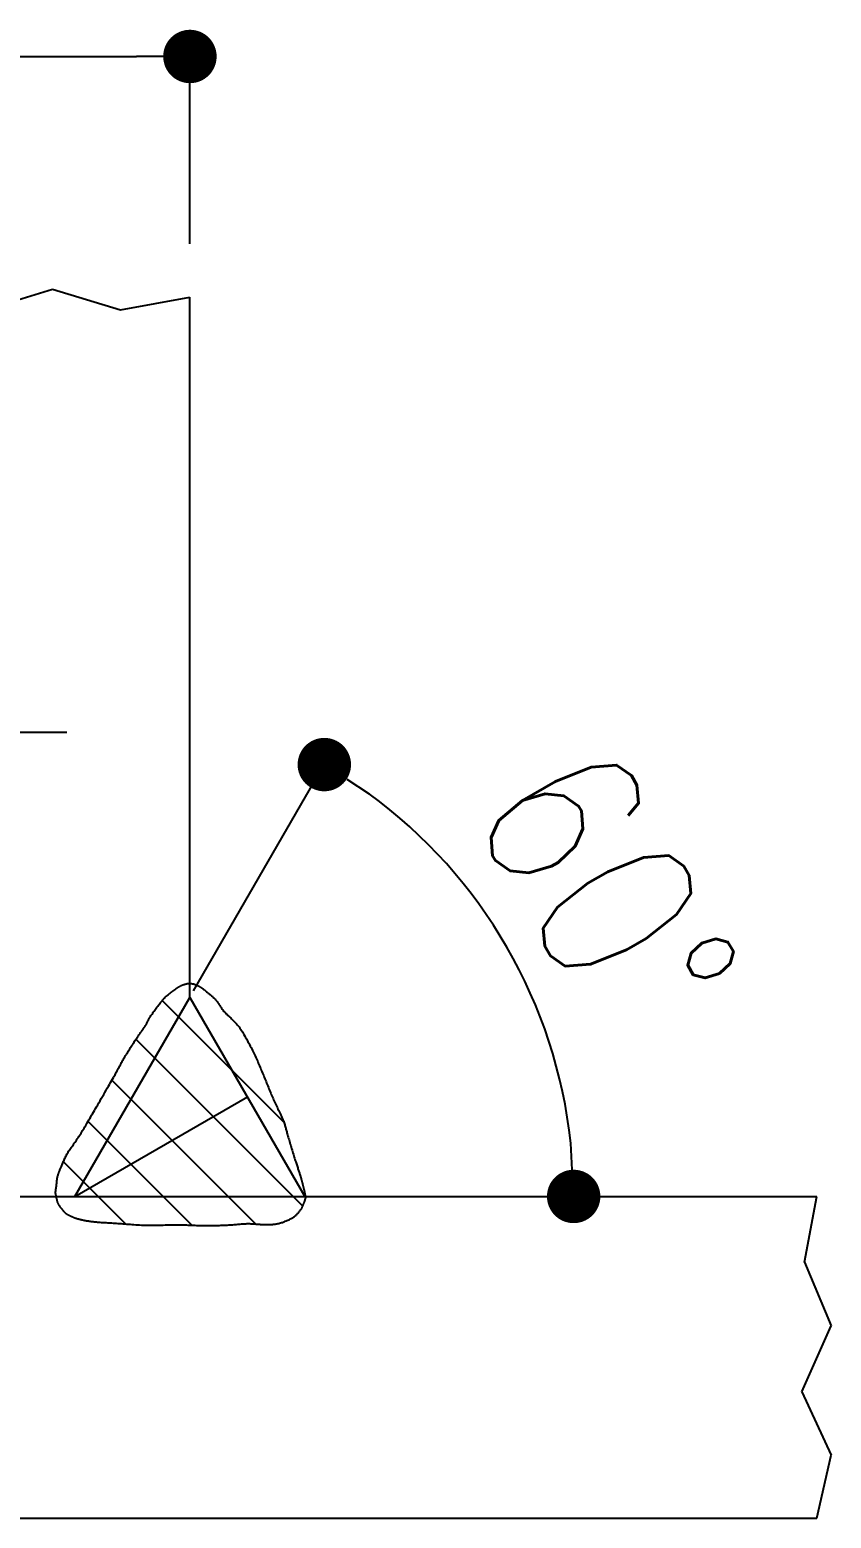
# Model space of a CAD drawing. Header units: millimetres. Extents: x 0 to 29624, y 0 to 14691.
# Drawn here: x 6422 to 6542, y 3283.2 to 3506.1 of the extents above; entities that cross this region are included whole.
import ezdxf

# ---------------------------------------------------------------- set-up
doc = ezdxf.new("R2010")
doc.units = ezdxf.units.MM
doc.header["$LTSCALE"] = 5
doc.layers.get('0').update_dxf_attribs({"color": 255})
doc.layers.add('寸法', color=4, linetype='Continuous')
doc.layers.add('金物', color=142, linetype='Continuous')
doc.styles.add('04setumei', font='simplex.shx', dxfattribs={"width": 0.7, "height": 2.5, "bigfont": 'extfont2.shx'})

# ---------------------------------------------------------------- blocks, each defined once
blk = doc.blocks.new('_Dot')
at = {"color": 0, "linetype": 'ByBlock', "lineweight": -2}
blk.add_line((-0.5, 0), (-1, 0), dxfattribs=at)
at = {"color": 0, "linetype": 'ByBlock', "const_width": 0.5}
blk.add_lwpolyline([(-0.25, 0, 1), (0.25, 0, 1)], format="xyb", close=True, dxfattribs=at)

msp = doc.modelspace()

# ---------------------------------------------------------------- linework, layer by layer
at = {"layer": '寸法'}
for p, q in [((6402.346, 3502.063), (6437.973, 3502.063)), ((6445.973, 3474.012), (6445.973, 3502.063)), ((6419.555, 3400.91), (6427.555, 3400.91)), ((6446.531, 3362.142), (6466.098, 3396.033)), ((6428.764, 3331.368), (6445.973, 3361.175)), ((6442.071, 3360.98), (6442.138, 3361.051)), ((6442.138, 3361.051), (6442.201, 3361.117)), ((6442.201, 3361.117), (6442.262, 3361.178)), ((6442.262, 3361.178), (6442.32, 3361.234)), ((6442.32, 3361.234), (6442.377, 3361.287)), ((6442.377, 3361.287), (6442.432, 3361.336)), ((6442.432, 3361.336), (6442.484, 3361.383)), ((6442.484, 3361.383), (6442.537, 3361.428)), ((6442.537, 3361.428), (6442.589, 3361.471)), ((6442.589, 3361.471), (6442.64, 3361.514)), ((6442.64, 3361.514), (6442.692, 3361.557)), ((6442.692, 3361.557), (6442.744, 3361.6)), ((6442.744, 3361.6), (6442.797, 3361.645)), ((6442.797, 3361.645), (6442.851, 3361.691)), ((6442.851, 3361.691), (6442.905, 3361.738)), ((6442.905, 3361.738), (6442.959, 3361.783)), ((6442.959, 3361.783), (6443.014, 3361.826)), ((6443.014, 3361.826), (6443.067, 3361.868)), ((6443.067, 3361.868), (6443.12, 3361.909)), ((6443.12, 3361.909), (6443.173, 3361.949)), ((6443.173, 3361.949), (6443.225, 3361.988)), ((6443.225, 3361.988), (6443.276, 3362.026)), ((6443.276, 3362.026), (6443.327, 3362.063)), ((6443.327, 3362.063), (6443.378, 3362.098)), ((6443.378, 3362.098), (6443.427, 3362.134)), ((6443.427, 3362.134), (6443.476, 3362.168)), ((6443.476, 3362.168), (6443.525, 3362.202)), ((6443.525, 3362.202), (6443.572, 3362.236)), ((6443.572, 3362.236), (6443.618, 3362.269)), ((6443.618, 3362.269), (6443.664, 3362.302)), ((6443.664, 3362.302), (6443.709, 3362.335)), ((6443.709, 3362.335), (6443.751, 3362.367)), ((6443.751, 3362.367), (6443.792, 3362.398)), ((6443.792, 3362.398), (6443.83, 3362.428)), ((6443.83, 3362.428), (6443.867, 3362.458)), ((6443.867, 3362.458), (6443.903, 3362.486)), ((6443.903, 3362.486), (6443.937, 3362.514)), ((6443.937, 3362.514), (6443.971, 3362.542)), ((6443.971, 3362.542), (6444.005, 3362.569)), ((6444.005, 3362.569), (6444.038, 3362.596)), ((6444.038, 3362.596), (6444.072, 3362.622)), ((6444.072, 3362.622), (6444.107, 3362.648)), ((6444.107, 3362.648), (6444.143, 3362.673)), ((6444.143, 3362.673), (6444.181, 3362.698)), ((6444.181, 3362.698), (6444.22, 3362.724)), ((6444.22, 3362.724), (6444.261, 3362.749)), ((6444.261, 3362.749), (6444.305, 3362.774)), ((6444.305, 3362.774), (6444.352, 3362.799)), ((6444.352, 3362.799), (6444.402, 3362.825)), ((6444.402, 3362.825), (6444.455, 3362.851)), ((6444.455, 3362.851), (6444.512, 3362.877)), ((6444.512, 3362.877), (6444.571, 3362.904)), ((6444.571, 3362.904), (6444.632, 3362.93)), ((6444.632, 3362.93), (6444.694, 3362.957)), ((6444.694, 3362.957), (6444.757, 3362.983)), ((6444.757, 3362.983), (6444.822, 3363.009)), ((6444.822, 3363.009), (6444.886, 3363.034)), ((6444.886, 3363.034), (6444.95, 3363.058)), ((6444.95, 3363.058), (6445.013, 3363.081)), ((6445.013, 3363.081), (6445.075, 3363.104)), ((6445.075, 3363.104), (6445.136, 3363.125)), ((6445.136, 3363.125), (6445.194, 3363.144)), ((6445.194, 3363.144), (6445.25, 3363.162)), ((6445.25, 3363.162), (6445.303, 3363.178)), ((6445.303, 3363.178), (6445.353, 3363.192)), ((6445.353, 3363.192), (6445.399, 3363.204)), ((6445.399, 3363.204), (6445.444, 3363.215)), ((6445.444, 3363.215), (6445.487, 3363.223)), ((6445.487, 3363.223), (6445.528, 3363.23)), ((6445.528, 3363.23), (6445.567, 3363.236)), ((6445.567, 3363.236), (6445.605, 3363.24)), ((6445.605, 3363.24), (6445.642, 3363.244)), ((6445.642, 3363.244), (6445.678, 3363.246)), ((6445.678, 3363.246), (6445.712, 3363.247)), ((6445.712, 3363.247), (6445.747, 3363.248)), ((6445.747, 3363.248), (6445.78, 3363.248)), ((6445.78, 3363.248), (6445.812, 3363.248)), ((6445.812, 3363.248), (6445.845, 3363.248)), ((6445.845, 3363.248), (6445.876, 3363.247)), ((6445.876, 3363.247), (6445.909, 3363.247)), ((6445.909, 3363.247), (6445.941, 3363.247)), ((6445.941, 3363.247), (6445.973, 3363.247)), ((6445.973, 3363.247), (6446.004, 3363.247)), ((6445.973, 3361.175), (6463.182, 3331.368)), ((6446.004, 3363.247), (6446.035, 3363.247)), ((6446.035, 3363.247), (6446.065, 3363.247)), ((6446.065, 3363.247), (6446.094, 3363.246)), ((6446.094, 3363.246), (6446.122, 3363.245)), ((6446.122, 3363.245), (6446.149, 3363.244)), ((6446.149, 3363.244), (6446.177, 3363.242)), ((6446.177, 3363.242), (6446.204, 3363.24)), ((6446.204, 3363.24), (6446.23, 3363.238)), ((6446.23, 3363.238), (6446.257, 3363.235)), ((6446.257, 3363.235), (6446.283, 3363.232)), ((6446.283, 3363.232), (6446.31, 3363.228)), ((6446.31, 3363.228), (6446.337, 3363.224)), ((6446.337, 3363.224), (6446.364, 3363.22)), ((6446.364, 3363.22), (6446.392, 3363.214)), ((6446.392, 3363.214), (6446.42, 3363.208)), ((6446.42, 3363.208), (6446.449, 3363.202)), ((6446.449, 3363.202), (6446.478, 3363.195)), ((6446.478, 3363.195), (6446.508, 3363.187)), ((6446.508, 3363.187), (6446.538, 3363.179)), ((6446.538, 3363.179), (6446.568, 3363.17)), ((6446.568, 3363.17), (6446.598, 3363.161)), ((6446.598, 3363.161), (6446.628, 3363.151)), ((6446.628, 3363.151), (6446.659, 3363.141)), ((6446.659, 3363.141), (6446.689, 3363.13)), ((6446.689, 3363.13), (6446.719, 3363.119)), ((6446.719, 3363.119), (6446.75, 3363.108)), ((6446.75, 3363.108), (6446.781, 3363.095)), ((6446.781, 3363.095), (6446.812, 3363.083)), ((6446.812, 3363.083), (6446.844, 3363.071)), ((6446.844, 3363.071), (6446.875, 3363.058)), ((6446.875, 3363.058), (6446.906, 3363.045)), ((6446.906, 3363.045), (6446.937, 3363.032)), ((6446.937, 3363.032), (6446.969, 3363.018)), ((6446.969, 3363.018), (6447, 3363.005)), ((6447, 3363.005), (6447.031, 3362.992)), ((6447.031, 3362.992), (6447.061, 3362.98)), ((6447.061, 3362.98), (6447.091, 3362.967)), ((6447.091, 3362.967), (6447.121, 3362.954)), ((6447.121, 3362.954), (6447.151, 3362.942)), ((6447.151, 3362.942), (6447.181, 3362.928)), ((6447.181, 3362.928), (6447.211, 3362.915)), ((6447.211, 3362.915), (6447.242, 3362.9)), ((6447.242, 3362.9), (6447.273, 3362.885)), ((6447.273, 3362.885), (6447.305, 3362.869)), ((6447.305, 3362.869), (6447.338, 3362.852)), ((6447.338, 3362.852), (6447.372, 3362.833)), ((6447.372, 3362.833), (6447.407, 3362.813)), ((6447.407, 3362.813), (6447.443, 3362.792)), ((6447.443, 3362.792), (6447.48, 3362.768)), ((6447.48, 3362.768), (6447.519, 3362.743)), ((6447.519, 3362.743), (6447.559, 3362.717)), ((6447.559, 3362.717), (6447.599, 3362.691)), ((6447.599, 3362.691), (6447.638, 3362.664)), ((6447.638, 3362.664), (6447.678, 3362.637)), ((6447.678, 3362.637), (6447.717, 3362.609)), ((6447.717, 3362.609), (6447.758, 3362.58)), ((6447.758, 3362.58), (6447.799, 3362.55)), ((6447.799, 3362.55), (6447.842, 3362.518)), ((6447.842, 3362.518), (6447.886, 3362.485)), ((6447.886, 3362.485), (6447.932, 3362.45)), ((6447.932, 3362.45), (6447.98, 3362.412)), ((6447.98, 3362.412), (6448.031, 3362.372)), ((6448.031, 3362.372), (6448.084, 3362.33)), ((6448.084, 3362.33), (6448.139, 3362.285)), ((6448.139, 3362.285), (6448.198, 3362.237)), ((6448.198, 3362.237), (6448.26, 3362.185)), ((6448.26, 3362.185), (6448.326, 3362.13)), ((6448.326, 3362.13), (6448.396, 3362.072)), ((6448.396, 3362.072), (6448.472, 3362.011)), ((6448.472, 3362.011), (6448.552, 3361.946)), ((6448.552, 3361.946), (6448.635, 3361.878)), ((6448.635, 3361.878), (6448.722, 3361.808)), ((6448.722, 3361.808), (6448.812, 3361.735)), ((6448.812, 3361.735), (6448.904, 3361.66)), ((6448.904, 3361.66), (6448.998, 3361.583)), ((6448.998, 3361.583), (6449.092, 3361.503)), ((6449.092, 3361.503), (6449.187, 3361.422)), ((6449.187, 3361.422), (6449.282, 3361.339)), ((6449.282, 3361.339), (6449.377, 3361.255)), ((6449.377, 3361.255), (6449.47, 3361.169)), ((6449.47, 3361.169), (6449.561, 3361.082)), ((6449.561, 3361.082), (6449.65, 3360.994)), ((6440.302, 3358.683), (6440.395, 3358.817)), ((6440.395, 3358.817), (6440.494, 3358.956)), ((6440.494, 3358.956), (6440.598, 3359.1)), ((6440.598, 3359.1), (6440.706, 3359.247)), ((6440.706, 3359.247), (6440.816, 3359.396)), ((6440.816, 3359.396), (6440.927, 3359.546)), ((6440.927, 3359.546), (6441.04, 3359.695)), ((6441.04, 3359.695), (6441.152, 3359.843)), ((6441.152, 3359.843), (6441.263, 3359.988)), ((6441.263, 3359.988), (6441.372, 3360.129)), ((6441.372, 3360.129), (6441.477, 3360.264)), ((6441.477, 3360.264), (6441.579, 3360.393)), ((6441.579, 3360.393), (6441.676, 3360.513)), ((6441.676, 3360.513), (6441.767, 3360.625)), ((6441.767, 3360.625), (6441.85, 3360.726)), ((6441.83, 3360.702), (6460.027, 3342.505)), ((6441.85, 3360.726), (6441.928, 3360.818)), ((6441.928, 3360.818), (6442.002, 3360.902)), ((6442.002, 3360.902), (6442.071, 3360.98)), ((6449.65, 3360.994), (6449.736, 3360.905)), ((6449.736, 3360.905), (6449.82, 3360.816)), ((6449.82, 3360.816), (6449.898, 3360.726)), ((6449.898, 3360.726), (6449.972, 3360.635)), ((6449.972, 3360.635), (6450.042, 3360.543)), ((6450.042, 3360.543), (6450.11, 3360.45)), ((6450.11, 3360.45), (6450.176, 3360.356)), ((6450.176, 3360.356), (6450.24, 3360.26)), ((6450.24, 3360.26), (6450.304, 3360.163)), ((6450.304, 3360.163), (6450.367, 3360.064)), ((6450.367, 3360.064), (6450.432, 3359.964)), ((6450.432, 3359.964), (6450.498, 3359.862)), ((6450.498, 3359.862), (6450.567, 3359.757)), ((6450.567, 3359.757), (6450.639, 3359.651)), ((6450.639, 3359.651), (6450.715, 3359.542)), ((6450.715, 3359.542), (6450.796, 3359.431)), ((6450.796, 3359.431), (6450.882, 3359.318)), ((6450.882, 3359.318), (6450.975, 3359.202)), ((6450.975, 3359.202), (6451.074, 3359.084)), ((6451.074, 3359.084), (6451.18, 3358.964)), ((6451.18, 3358.964), (6451.294, 3358.843)), ((6451.294, 3358.843), (6451.414, 3358.722)), ((6439.068, 3356.552), (6439.14, 3356.658)), ((6439.14, 3356.658), (6439.21, 3356.762)), ((6439.21, 3356.762), (6439.277, 3356.867)), ((6439.277, 3356.867), (6439.34, 3356.969)), ((6439.34, 3356.969), (6439.397, 3357.066)), ((6439.397, 3357.066), (6439.45, 3357.159)), ((6439.45, 3357.159), (6439.497, 3357.249)), ((6439.497, 3357.249), (6439.542, 3357.337)), ((6439.542, 3357.337), (6439.584, 3357.423)), ((6439.584, 3357.423), (6439.625, 3357.508)), ((6439.625, 3357.508), (6439.666, 3357.591)), ((6439.666, 3357.591), (6439.705, 3357.676)), ((6439.705, 3357.676), (6439.747, 3357.761)), ((6439.747, 3357.761), (6439.79, 3357.848)), ((6439.79, 3357.848), (6439.836, 3357.937)), ((6439.836, 3357.937), (6439.885, 3358.028)), ((6439.885, 3358.028), (6439.939, 3358.124)), ((6439.939, 3358.124), (6439.998, 3358.224)), ((6439.998, 3358.224), (6440.063, 3358.329)), ((6440.063, 3358.329), (6440.135, 3358.439)), ((6440.135, 3358.439), (6440.215, 3358.557)), ((6440.215, 3358.557), (6440.302, 3358.683)), ((6451.414, 3358.722), (6451.539, 3358.599)), ((6451.539, 3358.599), (6451.669, 3358.475)), ((6451.669, 3358.475), (6451.803, 3358.349)), ((6451.803, 3358.349), (6451.94, 3358.22)), ((6451.94, 3358.22), (6452.08, 3358.09)), ((6452.08, 3358.09), (6452.221, 3357.956)), ((6452.221, 3357.956), (6452.363, 3357.819)), ((6452.363, 3357.819), (6452.506, 3357.678)), ((6452.506, 3357.678), (6452.647, 3357.534)), ((6452.647, 3357.534), (6452.788, 3357.385)), ((6452.788, 3357.385), (6452.926, 3357.231)), ((6452.926, 3357.231), (6453.062, 3357.073)), ((6453.062, 3357.073), (6453.194, 3356.91)), ((6453.194, 3356.91), (6453.322, 3356.741)), ((6453.322, 3356.741), (6453.447, 3356.565)), ((6437.502, 3354.298), (6437.601, 3354.452)), ((6437.601, 3354.452), (6437.699, 3354.601)), ((6437.699, 3354.601), (6437.795, 3354.747)), ((6437.795, 3354.747), (6437.889, 3354.889)), ((6437.889, 3354.889), (6437.981, 3355.027)), ((6437.896, 3354.901), (6462.876, 3329.921)), ((6437.981, 3355.027), (6438.072, 3355.161)), ((6438.072, 3355.161), (6438.162, 3355.292)), ((6438.162, 3355.292), (6438.252, 3355.419)), ((6438.252, 3355.419), (6438.34, 3355.542)), ((6438.34, 3355.542), (6438.427, 3355.663)), ((6438.427, 3355.663), (6438.512, 3355.781)), ((6438.512, 3355.781), (6438.597, 3355.897)), ((6438.597, 3355.897), (6438.68, 3356.01)), ((6438.68, 3356.01), (6438.761, 3356.121)), ((6438.761, 3356.121), (6438.841, 3356.231)), ((6438.841, 3356.231), (6438.919, 3356.339)), ((6438.919, 3356.339), (6438.994, 3356.446)), ((6438.994, 3356.446), (6439.068, 3356.552)), ((6453.447, 3356.565), (6453.572, 3356.383)), ((6453.572, 3356.383), (6453.697, 3356.194)), ((6453.697, 3356.194), (6453.821, 3355.999)), ((6453.821, 3355.999), (6453.944, 3355.799)), ((6453.944, 3355.799), (6454.067, 3355.595)), ((6454.067, 3355.595), (6454.189, 3355.387)), ((6454.189, 3355.387), (6454.31, 3355.176)), ((6454.31, 3355.176), (6454.43, 3354.962)), ((6454.43, 3354.962), (6454.549, 3354.747)), ((6454.549, 3354.747), (6454.666, 3354.53)), ((6454.666, 3354.53), (6454.783, 3354.313)), ((6436.14, 3352.106), (6436.243, 3352.282)), ((6436.243, 3352.282), (6436.347, 3352.457)), ((6436.347, 3352.457), (6436.453, 3352.632)), ((6436.453, 3352.632), (6436.559, 3352.806)), ((6436.559, 3352.806), (6436.665, 3352.979)), ((6436.665, 3352.979), (6436.771, 3353.15)), ((6436.771, 3353.15), (6436.878, 3353.321)), ((6436.878, 3353.321), (6436.984, 3353.489)), ((6436.984, 3353.489), (6437.089, 3353.656)), ((6437.089, 3353.656), (6437.194, 3353.821)), ((6437.194, 3353.821), (6437.298, 3353.983)), ((6437.298, 3353.983), (6437.401, 3354.142)), ((6437.401, 3354.142), (6437.502, 3354.298)), ((6454.783, 3354.313), (6454.897, 3354.096)), ((6454.897, 3354.096), (6455.01, 3353.879)), ((6455.01, 3353.879), (6455.121, 3353.664)), ((6455.121, 3353.664), (6455.23, 3353.451)), ((6455.23, 3353.451), (6455.337, 3353.24)), ((6455.337, 3353.24), (6455.442, 3353.031)), ((6455.442, 3353.031), (6455.544, 3352.821)), ((6455.544, 3352.821), (6455.645, 3352.61)), ((6455.645, 3352.61), (6455.743, 3352.399)), ((6455.743, 3352.399), (6455.84, 3352.187)), ((6455.84, 3352.187), (6455.934, 3351.975)), ((6434.878, 3349.803), (6434.986, 3350.002)), ((6434.986, 3350.002), (6435.09, 3350.194)), ((6435.09, 3350.194), (6435.189, 3350.38)), ((6435.189, 3350.38), (6435.287, 3350.561)), ((6435.287, 3350.561), (6435.381, 3350.738)), ((6435.381, 3350.738), (6435.474, 3350.912)), ((6435.474, 3350.912), (6435.567, 3351.084)), ((6435.567, 3351.084), (6435.659, 3351.254)), ((6435.659, 3351.254), (6435.751, 3351.423)), ((6435.751, 3351.423), (6435.845, 3351.591)), ((6435.845, 3351.591), (6435.941, 3351.761)), ((6435.941, 3351.761), (6436.038, 3351.933)), ((6436.038, 3351.933), (6436.14, 3352.106)), ((6455.934, 3351.975), (6456.028, 3351.762)), ((6456.028, 3351.762), (6456.12, 3351.55)), ((6456.12, 3351.55), (6456.211, 3351.337)), ((6456.211, 3351.337), (6456.302, 3351.124)), ((6456.302, 3351.124), (6456.392, 3350.911)), ((6456.392, 3350.911), (6456.481, 3350.697)), ((6456.481, 3350.697), (6456.57, 3350.484)), ((6456.57, 3350.484), (6456.659, 3350.271)), ((6456.659, 3350.271), (6456.749, 3350.058)), ((6456.749, 3350.058), (6456.838, 3349.846)), ((6433.605, 3347.56), (6433.776, 3347.856)), ((6433.776, 3347.856), (6433.941, 3348.142)), ((6433.941, 3348.142), (6434.1, 3348.417)), ((6434.1, 3348.417), (6434.249, 3348.679)), ((6434.249, 3348.679), (6434.39, 3348.926)), ((6434.298, 3348.765), (6455.825, 3327.237)), ((6434.39, 3348.926), (6434.522, 3349.159)), ((6434.522, 3349.159), (6434.647, 3349.383)), ((6434.647, 3349.383), (6434.766, 3349.597)), ((6434.766, 3349.597), (6434.878, 3349.803)), ((6456.838, 3349.846), (6456.929, 3349.633)), ((6456.929, 3349.633), (6457.019, 3349.42)), ((6457.019, 3349.42), (6457.108, 3349.206)), ((6457.108, 3349.206), (6457.197, 3348.991)), ((6457.197, 3348.991), (6457.285, 3348.776)), ((6457.285, 3348.776), (6457.373, 3348.559)), ((6457.373, 3348.559), (6457.46, 3348.343)), ((6457.46, 3348.343), (6457.548, 3348.127)), ((6457.548, 3348.127), (6457.635, 3347.911)), ((6457.635, 3347.911), (6457.721, 3347.696)), ((6457.721, 3347.696), (6457.807, 3347.481)), ((6428.764, 3331.368), (6454.577, 3346.272)), ((6432.346, 3345.395), (6432.524, 3345.701)), ((6432.524, 3345.701), (6432.705, 3346.012)), ((6432.705, 3346.012), (6432.888, 3346.324)), ((6432.888, 3346.324), (6433.07, 3346.638)), ((6433.07, 3346.638), (6433.251, 3346.95)), ((6433.251, 3346.95), (6433.43, 3347.258)), ((6433.43, 3347.258), (6433.605, 3347.56)), ((6457.807, 3347.481), (6457.894, 3347.268)), ((6457.894, 3347.268), (6457.98, 3347.056)), ((6457.98, 3347.056), (6458.066, 3346.846)), ((6458.066, 3346.846), (6458.153, 3346.637)), ((6458.153, 3346.637), (6458.24, 3346.431)), ((6458.24, 3346.431), (6458.327, 3346.227)), ((6458.327, 3346.227), (6458.413, 3346.026)), ((6458.413, 3346.026), (6458.502, 3345.827)), ((6458.502, 3345.827), (6458.593, 3345.628)), ((6458.593, 3345.628), (6458.685, 3345.43)), ((6458.685, 3345.43), (6458.779, 3345.232)), ((6430.981, 3343.057), (6431.113, 3343.283)), ((6431.113, 3343.283), (6431.247, 3343.514)), ((6431.247, 3343.514), (6431.385, 3343.752)), ((6431.385, 3343.752), (6431.528, 3343.996)), ((6431.528, 3343.996), (6431.677, 3344.252)), ((6431.677, 3344.252), (6431.835, 3344.521)), ((6431.835, 3344.521), (6432, 3344.803)), ((6432, 3344.803), (6432.17, 3345.095)), ((6432.17, 3345.095), (6432.346, 3345.395)), ((6458.779, 3345.232), (6458.873, 3345.036)), ((6458.873, 3345.036), (6458.968, 3344.842)), ((6458.968, 3344.842), (6459.062, 3344.648)), ((6459.062, 3344.648), (6459.156, 3344.457)), ((6459.156, 3344.457), (6459.249, 3344.267)), ((6459.249, 3344.267), (6459.34, 3344.08)), ((6459.34, 3344.08), (6459.43, 3343.895)), ((6459.43, 3343.895), (6459.516, 3343.712)), ((6459.516, 3343.712), (6459.6, 3343.532)), ((6459.6, 3343.532), (6459.681, 3343.355)), ((6459.681, 3343.355), (6459.758, 3343.182)), ((6429.688, 3340.863), (6429.801, 3341.047)), ((6429.801, 3341.047), (6429.913, 3341.233)), ((6429.913, 3341.233), (6430.027, 3341.422)), ((6430.027, 3341.422), (6430.14, 3341.613)), ((6430.14, 3341.613), (6430.255, 3341.807)), ((6430.255, 3341.807), (6430.371, 3342.005)), ((6430.371, 3342.005), (6430.488, 3342.207)), ((6430.488, 3342.207), (6430.608, 3342.412)), ((6430.608, 3342.412), (6430.73, 3342.622)), ((6430.721, 3342.607), (6446.264, 3327.064)), ((6430.73, 3342.622), (6430.854, 3342.837)), ((6430.854, 3342.837), (6430.981, 3343.057)), ((6459.758, 3343.182), (6459.831, 3343.011)), ((6459.831, 3343.011), (6459.899, 3342.844)), ((6459.899, 3342.844), (6459.961, 3342.683)), ((6459.961, 3342.683), (6460.018, 3342.529)), ((6460.018, 3342.529), (6460.07, 3342.382)), ((6460.07, 3342.382), (6460.118, 3342.241)), ((6460.118, 3342.241), (6460.162, 3342.104)), ((6460.162, 3342.104), (6460.203, 3341.97)), ((6460.203, 3341.97), (6460.242, 3341.839)), ((6460.242, 3341.839), (6460.279, 3341.709)), ((6460.279, 3341.709), (6460.315, 3341.578)), ((6460.315, 3341.578), (6460.35, 3341.447)), ((6460.35, 3341.447), (6460.386, 3341.313)), ((6460.386, 3341.313), (6460.423, 3341.177)), ((6460.423, 3341.177), (6460.461, 3341.035)), ((6460.461, 3341.035), (6460.501, 3340.888)), ((6428.212, 3338.713), (6428.319, 3338.863)), ((6428.319, 3338.863), (6428.429, 3339.015)), ((6428.429, 3339.015), (6428.54, 3339.168)), ((6428.54, 3339.168), (6428.653, 3339.323)), ((6428.653, 3339.323), (6428.767, 3339.481)), ((6428.767, 3339.481), (6428.882, 3339.642)), ((6428.882, 3339.642), (6428.998, 3339.806)), ((6428.998, 3339.806), (6429.114, 3339.973)), ((6429.114, 3339.973), (6429.23, 3340.144)), ((6429.23, 3340.144), (6429.346, 3340.319)), ((6429.346, 3340.319), (6429.461, 3340.498)), ((6429.461, 3340.498), (6429.575, 3340.68)), ((6429.575, 3340.68), (6429.688, 3340.863)), ((6460.501, 3340.888), (6460.544, 3340.735)), ((6460.544, 3340.735), (6460.591, 3340.574)), ((6460.591, 3340.574), (6460.641, 3340.404)), ((6460.641, 3340.404), (6460.696, 3340.224)), ((6460.696, 3340.224), (6460.753, 3340.034)), ((6460.753, 3340.034), (6460.813, 3339.835)), ((6460.813, 3339.835), (6460.875, 3339.629)), ((6460.875, 3339.629), (6460.939, 3339.418)), ((6460.939, 3339.418), (6461.004, 3339.202)), ((6461.004, 3339.202), (6461.07, 3338.982)), ((6461.07, 3338.982), (6461.137, 3338.761)), ((6461.137, 3338.761), (6461.203, 3338.539)), ((6426.942, 3336.385), (6427, 3336.523)), ((6427, 3336.523), (6427.06, 3336.664)), ((6427.021, 3336.572), (6436.347, 3327.246)), ((6427.06, 3336.664), (6427.122, 3336.807)), ((6427.122, 3336.807), (6427.187, 3336.951)), ((6427.187, 3336.951), (6427.254, 3337.097)), ((6427.254, 3337.097), (6427.324, 3337.244)), ((6427.324, 3337.244), (6427.398, 3337.392)), ((6427.398, 3337.392), (6427.474, 3337.539)), ((6427.474, 3337.539), (6427.553, 3337.687)), ((6427.553, 3337.687), (6427.636, 3337.833)), ((6427.636, 3337.833), (6427.722, 3337.979)), ((6427.722, 3337.979), (6427.813, 3338.125)), ((6427.813, 3338.125), (6427.908, 3338.271)), ((6427.908, 3338.271), (6428.006, 3338.418)), ((6428.006, 3338.418), (6428.108, 3338.565)), ((6428.108, 3338.565), (6428.212, 3338.713)), ((6461.203, 3338.539), (6461.27, 3338.318)), ((6461.27, 3338.318), (6461.336, 3338.098)), ((6461.336, 3338.098), (6461.402, 3337.883)), ((6461.402, 3337.883), (6461.466, 3337.672)), ((6461.466, 3337.672), (6461.528, 3337.467)), ((6461.528, 3337.467), (6461.589, 3337.27)), ((6461.589, 3337.27), (6461.647, 3337.081)), ((6461.647, 3337.081), (6461.702, 3336.903)), ((6461.702, 3336.903), (6461.756, 3336.732)), ((6461.756, 3336.732), (6461.809, 3336.565)), ((6461.809, 3336.565), (6461.861, 3336.401)), ((6426.149, 3334.265), (6426.167, 3334.336)), ((6426.167, 3334.336), (6426.184, 3334.404)), ((6426.184, 3334.404), (6426.203, 3334.47)), ((6426.203, 3334.47), (6426.221, 3334.535)), ((6426.221, 3334.535), (6426.241, 3334.599)), ((6426.241, 3334.599), (6426.261, 3334.664)), ((6426.261, 3334.664), (6426.282, 3334.728)), ((6426.282, 3334.728), (6426.305, 3334.794)), ((6426.305, 3334.794), (6426.329, 3334.861)), ((6426.329, 3334.861), (6426.355, 3334.931)), ((6426.355, 3334.931), (6426.382, 3335.003)), ((6426.382, 3335.003), (6426.412, 3335.079)), ((6426.412, 3335.079), (6426.443, 3335.158)), ((6426.443, 3335.158), (6426.477, 3335.243)), ((6426.477, 3335.243), (6426.514, 3335.332)), ((6426.514, 3335.332), (6426.553, 3335.427)), ((6426.553, 3335.427), (6426.595, 3335.529)), ((6426.595, 3335.529), (6426.64, 3335.636)), ((6426.64, 3335.636), (6426.686, 3335.75)), ((6426.686, 3335.75), (6426.733, 3335.869)), ((6426.733, 3335.869), (6426.783, 3335.992)), ((6426.783, 3335.992), (6426.834, 3336.119)), ((6426.834, 3336.119), (6426.887, 3336.251)), ((6426.887, 3336.251), (6426.942, 3336.385)), ((6461.861, 3336.401), (6461.913, 3336.242)), ((6461.913, 3336.242), (6461.963, 3336.087)), ((6461.963, 3336.087), (6462.013, 3335.935)), ((6462.013, 3335.935), (6462.061, 3335.787)), ((6462.061, 3335.787), (6462.109, 3335.643)), ((6462.109, 3335.643), (6462.155, 3335.503)), ((6462.155, 3335.503), (6462.201, 3335.367)), ((6462.201, 3335.367), (6462.244, 3335.235)), ((6462.244, 3335.235), (6462.287, 3335.107)), ((6462.287, 3335.107), (6462.327, 3334.982)), ((6462.327, 3334.982), (6462.367, 3334.861)), ((6462.367, 3334.861), (6462.405, 3334.744)), ((6462.405, 3334.744), (6462.44, 3334.631)), ((6462.44, 3334.631), (6462.475, 3334.521)), ((6462.475, 3334.521), (6462.506, 3334.418)), ((6462.506, 3334.418), (6462.536, 3334.32)), ((6462.536, 3334.32), (6462.563, 3334.228)), ((6425.86, 3332.009), (6425.867, 3332.08)), ((6425.867, 3332.08), (6425.874, 3332.153)), ((6425.874, 3332.153), (6425.883, 3332.228)), ((6425.883, 3332.228), (6425.892, 3332.304)), ((6425.892, 3332.304), (6425.902, 3332.382)), ((6425.902, 3332.382), (6425.913, 3332.46)), ((6425.913, 3332.46), (6425.925, 3332.538)), ((6425.925, 3332.538), (6425.936, 3332.617)), ((6425.936, 3332.617), (6425.948, 3332.696)), ((6425.948, 3332.696), (6425.959, 3332.774)), ((6425.959, 3332.774), (6425.971, 3332.851)), ((6425.971, 3332.851), (6425.981, 3332.928)), ((6425.981, 3332.928), (6425.992, 3333.002)), ((6425.992, 3333.002), (6426.001, 3333.076)), ((6426.001, 3333.076), (6426.009, 3333.147)), ((6426.009, 3333.147), (6426.016, 3333.219)), ((6426.016, 3333.219), (6426.023, 3333.289)), ((6426.023, 3333.289), (6426.029, 3333.359)), ((6426.029, 3333.359), (6426.035, 3333.429)), ((6426.035, 3333.429), (6426.041, 3333.498)), ((6426.041, 3333.498), (6426.047, 3333.567)), ((6426.047, 3333.567), (6426.053, 3333.636)), ((6426.053, 3333.636), (6426.06, 3333.705)), ((6426.06, 3333.705), (6426.067, 3333.774)), ((6426.067, 3333.774), (6426.075, 3333.843)), ((6426.075, 3333.843), (6426.084, 3333.912)), ((6426.084, 3333.912), (6426.094, 3333.981)), ((6426.094, 3333.981), (6426.105, 3334.052)), ((6426.105, 3334.052), (6426.118, 3334.122)), ((6426.118, 3334.122), (6426.133, 3334.193)), ((6426.133, 3334.193), (6426.149, 3334.265)), ((6462.563, 3334.228), (6462.588, 3334.142)), ((6462.588, 3334.142), (6462.612, 3334.06)), ((6462.612, 3334.06), (6462.634, 3333.983)), ((6462.634, 3333.983), (6462.655, 3333.909)), ((6462.655, 3333.909), (6462.674, 3333.839)), ((6462.674, 3333.839), (6462.693, 3333.77)), ((6462.693, 3333.77), (6462.71, 3333.704)), ((6462.71, 3333.704), (6462.728, 3333.639)), ((6462.728, 3333.639), (6462.745, 3333.575)), ((6462.745, 3333.575), (6462.761, 3333.511)), ((6462.761, 3333.511), (6462.778, 3333.447)), ((6462.778, 3333.447), (6462.795, 3333.382)), ((6462.795, 3333.382), (6462.812, 3333.316)), ((6462.812, 3333.316), (6462.83, 3333.247)), ((6462.83, 3333.247), (6462.848, 3333.177)), ((6462.848, 3333.177), (6462.866, 3333.108)), ((6462.866, 3333.108), (6462.884, 3333.039)), ((6462.884, 3333.039), (6462.901, 3332.97)), ((6462.901, 3332.97), (6462.918, 3332.902)), ((6462.918, 3332.902), (6462.935, 3332.834)), ((6462.935, 3332.834), (6462.952, 3332.767)), ((6462.952, 3332.767), (6462.968, 3332.7)), ((6462.968, 3332.7), (6462.984, 3332.635)), ((6462.984, 3332.635), (6462.999, 3332.57)), ((6462.999, 3332.57), (6463.015, 3332.506)), ((6463.015, 3332.506), (6463.03, 3332.444)), ((6463.03, 3332.444), (6463.044, 3332.382)), ((6463.044, 3332.382), (6463.058, 3332.322)), ((6463.058, 3332.322), (6463.072, 3332.264)), ((6463.072, 3332.264), (6463.084, 3332.206)), ((6463.084, 3332.206), (6463.097, 3332.151)), ((6463.097, 3332.151), (6463.109, 3332.096)), ((6463.109, 3332.096), (6463.12, 3332.043)), ((6425.852, 3331.812), (6425.853, 3331.875)), ((6425.852, 3331.812), (6425.853, 3331.752)), ((6425.853, 3331.875), (6425.856, 3331.941)), ((6425.853, 3331.752), (6425.855, 3331.695)), ((6425.855, 3331.695), (6425.859, 3331.64)), ((6425.856, 3331.941), (6425.86, 3332.009)), ((6425.859, 3331.64), (6425.865, 3331.587)), ((6425.865, 3331.587), (6425.872, 3331.537)), ((6425.872, 3331.537), (6425.88, 3331.488)), ((6425.88, 3331.488), (6425.888, 3331.44)), ((6425.888, 3331.44), (6425.898, 3331.393)), ((6425.898, 3331.393), (6425.908, 3331.348)), ((6425.908, 3331.348), (6425.919, 3331.303)), ((6425.919, 3331.303), (6425.931, 3331.259)), ((6425.931, 3331.259), (6425.942, 3331.216)), ((6425.942, 3331.216), (6425.954, 3331.172)), ((6425.954, 3331.172), (6425.966, 3331.128)), ((6425.966, 3331.128), (6425.978, 3331.084)), ((6425.978, 3331.084), (6425.989, 3331.04)), ((6425.989, 3331.04), (6426.001, 3330.994)), ((6426.001, 3330.994), (6426.011, 3330.949)), ((6426.011, 3330.949), (6426.021, 3330.904)), ((6426.021, 3330.904), (6426.03, 3330.861)), ((6426.03, 3330.861), (6426.039, 3330.818)), ((6426.039, 3330.818), (6426.047, 3330.775)), ((6426.047, 3330.775), (6426.056, 3330.732)), ((6426.056, 3330.732), (6426.065, 3330.69)), ((6426.065, 3330.69), (6426.075, 3330.648)), ((6426.075, 3330.648), (6426.085, 3330.606)), ((6426.085, 3330.606), (6426.097, 3330.564)), ((6426.097, 3330.564), (6426.109, 3330.521)), ((6426.109, 3330.521), (6426.123, 3330.478)), ((6426.123, 3330.478), (6426.139, 3330.435)), ((6426.139, 3330.435), (6426.157, 3330.39)), ((6426.157, 3330.39), (6426.176, 3330.345)), ((6426.176, 3330.345), (6426.199, 3330.299)), ((6426.199, 3330.299), (6426.223, 3330.251)), ((6426.223, 3330.251), (6426.252, 3330.202)), ((6426.252, 3330.202), (6426.282, 3330.151)), ((6426.282, 3330.151), (6426.316, 3330.099)), ((6426.316, 3330.099), (6426.352, 3330.045)), ((6426.352, 3330.045), (6426.39, 3329.99)), ((6426.39, 3329.99), (6426.43, 3329.935)), ((6426.43, 3329.935), (6426.471, 3329.88)), ((6426.471, 3329.88), (6426.514, 3329.824)), ((6462.824, 3329.797), (6462.847, 3329.851)), ((6462.847, 3329.851), (6462.869, 3329.905)), ((6462.869, 3329.905), (6462.89, 3329.958)), ((6462.89, 3329.958), (6462.91, 3330.01)), ((6462.91, 3330.01), (6462.929, 3330.061)), ((6462.929, 3330.061), (6462.949, 3330.11)), ((6462.949, 3330.11), (6462.968, 3330.159)), ((6462.968, 3330.159), (6462.987, 3330.207)), ((6462.987, 3330.207), (6463.007, 3330.254)), ((6463.007, 3330.254), (6463.028, 3330.3)), ((6463.028, 3330.3), (6463.048, 3330.344)), ((6463.048, 3330.344), (6463.066, 3330.388)), ((6463.066, 3330.388), (6463.084, 3330.43)), ((6463.084, 3330.43), (6463.102, 3330.471)), ((6463.102, 3330.471), (6463.118, 3330.511)), ((6463.118, 3330.511), (6463.133, 3330.551)), ((6463.12, 3332.043), (6463.132, 3331.991)), ((6463.132, 3331.991), (6463.143, 3331.941)), ((6463.133, 3330.551), (6463.148, 3330.589)), ((6463.143, 3331.941), (6463.154, 3331.891)), ((6463.148, 3330.589), (6463.162, 3330.627)), ((6463.154, 3331.891), (6463.163, 3331.843)), ((6463.162, 3330.627), (6463.176, 3330.664)), ((6463.163, 3331.843), (6463.174, 3331.795)), ((6463.174, 3331.795), (6463.183, 3331.749)), ((6463.176, 3330.664), (6463.188, 3330.7)), ((6463.183, 3331.749), (6463.192, 3331.704)), ((6463.188, 3330.7), (6463.199, 3330.736)), ((6463.192, 3331.704), (6463.2, 3331.66)), ((6463.199, 3330.736), (6463.21, 3330.77)), ((6463.2, 3331.66), (6463.208, 3331.617)), ((6463.208, 3331.617), (6463.216, 3331.575)), ((6463.21, 3330.77), (6463.22, 3330.805)), ((6463.216, 3331.575), (6463.223, 3331.534)), ((6463.22, 3330.805), (6463.229, 3330.839)), ((6463.223, 3331.534), (6463.229, 3331.494)), ((6463.229, 3331.494), (6463.235, 3331.455)), ((6463.229, 3330.839), (6463.237, 3330.873)), ((6463.235, 3331.455), (6463.24, 3331.417)), ((6463.237, 3330.873), (6463.245, 3330.906)), ((6463.24, 3331.417), (6463.245, 3331.38)), ((6463.245, 3331.38), (6463.249, 3331.345)), ((6463.245, 3330.906), (6463.251, 3330.938)), ((6463.249, 3331.345), (6463.253, 3331.312)), ((6463.251, 3330.938), (6463.257, 3330.968)), ((6463.253, 3331.312), (6463.257, 3331.281)), ((6463.257, 3331.281), (6463.26, 3331.252)), ((6463.257, 3330.968), (6463.261, 3330.997)), ((6463.26, 3331.252), (6463.263, 3331.224)), ((6463.261, 3330.997), (6463.264, 3331.023)), ((6463.263, 3331.224), (6463.265, 3331.198)), ((6463.264, 3331.023), (6463.267, 3331.049)), ((6463.265, 3331.198), (6463.267, 3331.173)), ((6463.267, 3331.173), (6463.268, 3331.148)), ((6463.267, 3331.049), (6463.268, 3331.075)), ((6463.268, 3331.148), (6463.269, 3331.123)), ((6463.268, 3331.075), (6463.269, 3331.099)), ((6463.269, 3331.099), (6463.269, 3331.123)), ((6426.514, 3329.824), (6426.557, 3329.768)), ((6426.557, 3329.768), (6426.6, 3329.712)), ((6426.6, 3329.712), (6426.644, 3329.658)), ((6426.644, 3329.658), (6426.688, 3329.604)), ((6426.688, 3329.604), (6426.731, 3329.552)), ((6426.731, 3329.552), (6426.773, 3329.5)), ((6426.773, 3329.5), (6426.815, 3329.451)), ((6426.815, 3329.451), (6426.855, 3329.404)), ((6426.855, 3329.404), (6426.893, 3329.359)), ((6426.893, 3329.359), (6426.929, 3329.316)), ((6426.929, 3329.316), (6426.964, 3329.275)), ((6426.964, 3329.275), (6426.998, 3329.234)), ((6426.998, 3329.234), (6427.031, 3329.195)), ((6427.031, 3329.195), (6427.064, 3329.158)), ((6427.064, 3329.158), (6427.096, 3329.121)), ((6427.096, 3329.121), (6427.128, 3329.085)), ((6427.128, 3329.085), (6427.16, 3329.051)), ((6427.16, 3329.051), (6427.192, 3329.017)), ((6427.192, 3329.017), (6427.225, 3328.984)), ((6427.225, 3328.984), (6427.259, 3328.951)), ((6427.259, 3328.951), (6427.293, 3328.919)), ((6427.293, 3328.919), (6427.328, 3328.888)), ((6427.328, 3328.888), (6427.366, 3328.856)), ((6427.366, 3328.856), (6427.404, 3328.826)), ((6427.404, 3328.826), (6427.445, 3328.795)), ((6427.445, 3328.795), (6427.487, 3328.764)), ((6427.487, 3328.764), (6427.531, 3328.734)), ((6427.531, 3328.734), (6427.577, 3328.705)), ((6427.577, 3328.705), (6427.624, 3328.676)), ((6427.624, 3328.676), (6427.672, 3328.648)), ((6427.672, 3328.648), (6427.721, 3328.62)), ((6427.721, 3328.62), (6427.771, 3328.593)), ((6427.771, 3328.593), (6427.822, 3328.566)), ((6427.822, 3328.566), (6427.874, 3328.54)), ((6427.874, 3328.54), (6427.928, 3328.514)), ((6427.928, 3328.514), (6427.981, 3328.489)), ((6427.981, 3328.489), (6428.036, 3328.464)), ((6428.036, 3328.464), (6428.092, 3328.439)), ((6428.092, 3328.439), (6428.148, 3328.415)), ((6428.148, 3328.415), (6428.205, 3328.391)), ((6428.205, 3328.391), (6428.262, 3328.367)), ((6428.262, 3328.367), (6428.321, 3328.342)), ((6428.321, 3328.342), (6428.379, 3328.318)), ((6428.379, 3328.318), (6428.437, 3328.294)), ((6428.437, 3328.294), (6428.494, 3328.271)), ((6428.494, 3328.271), (6428.549, 3328.248)), ((6428.549, 3328.248), (6428.604, 3328.226)), ((6428.604, 3328.226), (6428.659, 3328.203)), ((6428.659, 3328.203), (6428.714, 3328.182)), ((6428.714, 3328.182), (6428.771, 3328.16)), ((6428.771, 3328.16), (6428.828, 3328.138)), ((6428.828, 3328.138), (6428.888, 3328.117)), ((6428.888, 3328.117), (6428.95, 3328.096)), ((6428.95, 3328.096), (6429.015, 3328.075)), ((6429.015, 3328.075), (6429.083, 3328.054)), ((6429.083, 3328.054), (6429.156, 3328.032)), ((6429.156, 3328.032), (6429.233, 3328.011)), ((6429.233, 3328.011), (6429.314, 3327.99)), ((6429.314, 3327.99), (6429.401, 3327.968)), ((6429.401, 3327.968), (6429.494, 3327.946)), ((6429.494, 3327.946), (6429.592, 3327.924)), ((6429.592, 3327.924), (6429.693, 3327.902)), ((6429.693, 3327.902), (6429.798, 3327.879)), ((6429.798, 3327.879), (6429.907, 3327.856)), ((6429.907, 3327.856), (6430.018, 3327.833)), ((6430.018, 3327.833), (6430.133, 3327.809)), ((6430.133, 3327.809), (6430.252, 3327.786)), ((6430.252, 3327.786), (6430.375, 3327.763)), ((6430.375, 3327.763), (6430.501, 3327.74)), ((6430.501, 3327.74), (6430.631, 3327.717)), ((6430.631, 3327.717), (6430.765, 3327.695)), ((6430.765, 3327.695), (6430.903, 3327.673)), ((6430.903, 3327.673), (6431.044, 3327.652)), ((6431.044, 3327.652), (6431.19, 3327.632)), ((6431.19, 3327.632), (6431.339, 3327.612)), ((6431.339, 3327.612), (6431.493, 3327.593)), ((6460.094, 3327.589), (6460.231, 3327.642)), ((6460.231, 3327.642), (6460.367, 3327.698)), ((6460.367, 3327.698), (6460.501, 3327.755)), ((6460.501, 3327.755), (6460.632, 3327.813)), ((6460.632, 3327.813), (6460.76, 3327.873)), ((6460.76, 3327.873), (6460.884, 3327.933)), ((6460.884, 3327.933), (6461.003, 3327.994)), ((6461.003, 3327.994), (6461.118, 3328.054)), ((6461.118, 3328.054), (6461.227, 3328.115)), ((6461.227, 3328.115), (6461.331, 3328.175)), ((6461.331, 3328.175), (6461.43, 3328.237)), ((6461.43, 3328.237), (6461.524, 3328.3)), ((6461.524, 3328.3), (6461.614, 3328.366)), ((6461.614, 3328.366), (6461.7, 3328.433)), ((6461.7, 3328.433), (6461.783, 3328.502)), ((6461.783, 3328.502), (6461.862, 3328.572)), ((6461.862, 3328.572), (6461.937, 3328.643)), ((6461.937, 3328.643), (6462.01, 3328.715)), ((6462.01, 3328.715), (6462.08, 3328.787)), ((6462.08, 3328.787), (6462.146, 3328.858)), ((6462.146, 3328.858), (6462.21, 3328.929)), ((6462.21, 3328.929), (6462.271, 3329)), ((6462.271, 3329), (6462.329, 3329.069)), ((6462.329, 3329.069), (6462.386, 3329.137)), ((6462.386, 3329.137), (6462.44, 3329.204)), ((6462.44, 3329.204), (6462.492, 3329.269)), ((6462.492, 3329.269), (6462.542, 3329.331)), ((6462.542, 3329.331), (6462.589, 3329.392)), ((6462.589, 3329.392), (6462.632, 3329.452)), ((6462.632, 3329.452), (6462.672, 3329.511)), ((6462.672, 3329.511), (6462.708, 3329.57)), ((6462.708, 3329.57), (6462.741, 3329.628)), ((6462.741, 3329.628), (6462.771, 3329.685)), ((6462.771, 3329.685), (6462.798, 3329.741)), ((6462.798, 3329.741), (6462.824, 3329.797)), ((6431.493, 3327.593), (6431.65, 3327.575)), ((6431.65, 3327.575), (6431.811, 3327.558)), ((6431.811, 3327.558), (6431.976, 3327.542)), ((6431.976, 3327.542), (6432.143, 3327.528)), ((6432.143, 3327.528), (6432.315, 3327.514)), ((6432.315, 3327.514), (6432.49, 3327.501)), ((6432.49, 3327.501), (6432.668, 3327.488)), ((6432.668, 3327.488), (6432.851, 3327.476)), ((6432.851, 3327.476), (6433.037, 3327.464)), ((6433.037, 3327.464), (6433.228, 3327.453)), ((6433.228, 3327.453), (6433.423, 3327.442)), ((6433.423, 3327.442), (6433.623, 3327.43)), ((6433.623, 3327.43), (6433.827, 3327.418)), ((6433.827, 3327.418), (6434.036, 3327.406)), ((6434.036, 3327.406), (6434.249, 3327.394)), ((6434.249, 3327.394), (6434.468, 3327.381)), ((6434.468, 3327.381), (6434.692, 3327.367)), ((6434.692, 3327.367), (6434.921, 3327.352)), ((6434.921, 3327.352), (6435.157, 3327.336)), ((6435.157, 3327.336), (6435.402, 3327.318)), ((6435.402, 3327.318), (6435.655, 3327.299)), ((6435.655, 3327.299), (6435.915, 3327.279)), ((6435.915, 3327.279), (6436.181, 3327.259)), ((6436.181, 3327.259), (6436.452, 3327.237)), ((6436.452, 3327.237), (6436.727, 3327.216)), ((6436.727, 3327.216), (6437.006, 3327.195)), ((6437.006, 3327.195), (6437.287, 3327.174)), ((6437.287, 3327.174), (6437.57, 3327.154)), ((6437.57, 3327.154), (6437.855, 3327.135)), ((6437.855, 3327.135), (6438.139, 3327.117)), ((6438.139, 3327.117), (6438.422, 3327.101)), ((6438.422, 3327.101), (6438.704, 3327.086)), ((6438.704, 3327.086), (6438.983, 3327.073)), ((6438.983, 3327.073), (6439.259, 3327.062)), ((6439.259, 3327.062), (6439.53, 3327.054)), ((6439.53, 3327.054), (6439.8, 3327.049)), ((6439.8, 3327.049), (6440.071, 3327.047)), ((6440.071, 3327.047), (6440.345, 3327.048)), ((6440.345, 3327.048), (6440.619, 3327.05)), ((6440.619, 3327.05), (6440.894, 3327.055)), ((6440.894, 3327.055), (6441.168, 3327.061)), ((6441.168, 3327.061), (6441.442, 3327.068)), ((6441.442, 3327.068), (6441.715, 3327.076)), ((6441.715, 3327.076), (6441.988, 3327.084)), ((6441.988, 3327.084), (6442.258, 3327.093)), ((6442.258, 3327.093), (6442.526, 3327.101)), ((6442.526, 3327.101), (6442.792, 3327.109)), ((6442.792, 3327.109), (6443.054, 3327.116)), ((6443.054, 3327.116), (6443.313, 3327.122)), ((6443.313, 3327.122), (6443.568, 3327.126)), ((6443.568, 3327.126), (6443.819, 3327.129)), ((6443.819, 3327.129), (6444.064, 3327.129)), ((6444.064, 3327.129), (6444.305, 3327.127)), ((6444.305, 3327.127), (6444.54, 3327.123)), ((6444.54, 3327.123), (6444.771, 3327.119)), ((6444.771, 3327.119), (6444.999, 3327.112)), ((6444.999, 3327.112), (6445.223, 3327.105)), ((6445.223, 3327.105), (6445.443, 3327.097)), ((6445.443, 3327.097), (6445.661, 3327.089)), ((6445.661, 3327.089), (6445.877, 3327.08)), ((6445.877, 3327.08), (6446.091, 3327.071)), ((6446.091, 3327.071), (6446.304, 3327.062)), ((6446.304, 3327.062), (6446.516, 3327.053)), ((6446.516, 3327.053), (6446.727, 3327.045)), ((6446.727, 3327.045), (6446.939, 3327.038)), ((6446.939, 3327.038), (6447.151, 3327.032)), ((6447.151, 3327.032), (6447.363, 3327.026)), ((6447.363, 3327.026), (6447.577, 3327.022)), ((6447.577, 3327.022), (6447.792, 3327.019)), ((6447.792, 3327.019), (6448.009, 3327.018)), ((6448.009, 3327.018), (6448.227, 3327.017)), ((6448.227, 3327.017), (6448.446, 3327.017)), ((6448.446, 3327.017), (6448.665, 3327.018)), ((6448.665, 3327.018), (6448.884, 3327.019)), ((6448.884, 3327.019), (6449.103, 3327.02)), ((6449.103, 3327.02), (6449.322, 3327.022)), ((6449.322, 3327.022), (6449.54, 3327.025)), ((6449.54, 3327.025), (6449.757, 3327.028)), ((6449.757, 3327.028), (6449.973, 3327.032)), ((6449.973, 3327.032), (6450.187, 3327.036)), ((6450.187, 3327.036), (6450.399, 3327.041)), ((6450.399, 3327.041), (6450.61, 3327.047)), ((6450.61, 3327.047), (6450.818, 3327.053)), ((6450.818, 3327.053), (6451.023, 3327.06)), ((6451.023, 3327.06), (6451.226, 3327.067)), ((6451.226, 3327.067), (6451.425, 3327.075)), ((6451.425, 3327.075), (6451.621, 3327.084)), ((6451.621, 3327.084), (6451.817, 3327.095)), ((6451.817, 3327.095), (6452.011, 3327.108)), ((6452.011, 3327.108), (6452.204, 3327.122)), ((6452.204, 3327.122), (6452.395, 3327.137)), ((6452.395, 3327.137), (6452.584, 3327.153)), ((6452.584, 3327.153), (6452.771, 3327.17)), ((6452.771, 3327.17), (6452.956, 3327.187)), ((6452.956, 3327.187), (6453.139, 3327.203)), ((6453.139, 3327.203), (6453.32, 3327.219)), ((6453.32, 3327.219), (6453.498, 3327.235)), ((6453.498, 3327.235), (6453.673, 3327.249)), ((6453.673, 3327.249), (6453.846, 3327.262)), ((6453.846, 3327.262), (6454.016, 3327.274)), ((6454.016, 3327.274), (6454.182, 3327.283)), ((6454.182, 3327.283), (6454.346, 3327.29)), ((6454.346, 3327.29), (6454.507, 3327.295)), ((6454.507, 3327.295), (6454.662, 3327.296)), ((6454.662, 3327.296), (6454.814, 3327.296)), ((6454.814, 3327.296), (6454.961, 3327.292)), ((6454.961, 3327.292), (6455.103, 3327.287)), ((6455.103, 3327.287), (6455.243, 3327.28)), ((6455.243, 3327.28), (6455.379, 3327.271)), ((6455.379, 3327.271), (6455.513, 3327.262)), ((6455.513, 3327.262), (6455.645, 3327.252)), ((6455.645, 3327.252), (6455.775, 3327.241)), ((6455.775, 3327.241), (6455.905, 3327.231)), ((6455.905, 3327.231), (6456.033, 3327.22)), ((6456.033, 3327.22), (6456.162, 3327.211)), ((6456.162, 3327.211), (6456.291, 3327.202)), ((6456.291, 3327.202), (6456.42, 3327.195)), ((6456.42, 3327.195), (6456.551, 3327.189)), ((6456.551, 3327.189), (6456.683, 3327.186)), ((6456.683, 3327.186), (6456.818, 3327.185)), ((6456.818, 3327.185), (6456.954, 3327.184)), ((6456.954, 3327.184), (6457.091, 3327.183)), ((6457.091, 3327.183), (6457.227, 3327.181)), ((6457.227, 3327.181), (6457.364, 3327.179)), ((6457.364, 3327.179), (6457.501, 3327.177)), ((6457.501, 3327.177), (6457.639, 3327.176)), ((6457.639, 3327.176), (6457.776, 3327.176)), ((6457.776, 3327.176), (6457.912, 3327.177)), ((6457.912, 3327.177), (6458.049, 3327.179)), ((6458.049, 3327.179), (6458.186, 3327.183)), ((6458.186, 3327.183), (6458.322, 3327.19)), ((6458.322, 3327.19), (6458.458, 3327.199)), ((6458.458, 3327.199), (6458.593, 3327.211)), ((6458.593, 3327.211), (6458.729, 3327.227)), ((6458.729, 3327.227), (6458.863, 3327.245)), ((6458.863, 3327.245), (6458.997, 3327.268)), ((6458.997, 3327.268), (6459.13, 3327.295)), ((6459.13, 3327.295), (6459.264, 3327.326)), ((6459.264, 3327.326), (6459.4, 3327.361)), ((6459.4, 3327.361), (6459.537, 3327.4)), ((6459.537, 3327.4), (6459.676, 3327.443)), ((6459.676, 3327.443), (6459.816, 3327.489)), ((6459.816, 3327.489), (6459.955, 3327.538)), ((6459.955, 3327.538), (6460.094, 3327.589))]:
    msp.add_line(p, q, dxfattribs=at)
msp.add_arc((6428.764, 3331.368), 74.668, 6.14164, 53.85808, dxfattribs=at)
at = {"layer": '金物'}
for p, q in [((6415.27, 3464.103), (6425.42, 3467.227)), ((6425.42, 3467.227), (6435.571, 3464.103)), ((6435.571, 3464.103), (6445.973, 3466.012)), ((6445.973, 3361.175), (6445.973, 3466.012)), ((6300.452, 3331.368), (6539.867, 3331.368)), ((6537.978, 3321.501), (6539.867, 3331.368)), ((6537.978, 3321.501), (6541.999, 3311.999)), ((6537.613, 3302.131), (6541.999, 3311.999)), ((6537.613, 3302.131), (6541.999, 3292.629)), ((6539.867, 3283.183), (6541.999, 3292.629)), ((6300.452, 3283.183), (6539.867, 3283.183))]:
    msp.add_line(p, q, dxfattribs=at)

# ---------------------------------------------------------------- block references
at = {"layer": '寸法', "xscale": 8, "yscale": 8, "zscale": 8}
msp.add_blockref('_Dot', (6445.973, 3502.063), dxfattribs=at)
for p, rotation in [((6466.098, 3396.033), 146.9288990296968), ((6503.432, 3331.368), 273.070820746954)]:
    msp.add_blockref('_Dot', p, dxfattribs=dict(at, rotation=rotation))

# ---------------------------------------------------------------- texts
at = {"layer": '寸法', "style": '04setumei', "width": 0.8}
msp.add_text('60°', height=24, rotation=299.99986, dxfattribs=at).set_placement((6487.19, 3389.508))

doc.saveas('drawing.dxf')
